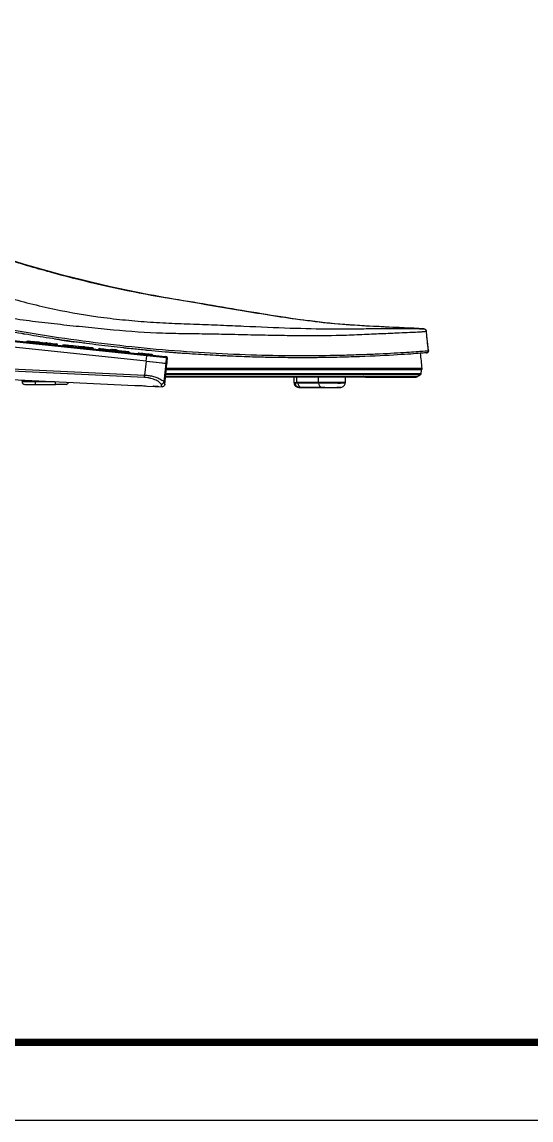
# Model space of a CAD drawing. Header units: millimetres. Extents: x 28 to 2974, y 8 to 3716.
# Drawn here: x 514 to 896, y 8 to 833 of the extents above; entities that cross this region are included whole.
import ezdxf

# ---------------------------------------------------------------- set-up
doc = ezdxf.new("R2010")
doc.units = ezdxf.units.MM
doc.layers.add('1LINE', color=7, linetype='CONTINUOUS')

msp = doc.modelspace()

# ---------------------------------------------------------------- linework, layer by layer
at = {"layer": '1LINE', "linetype": 'Continuous'}
for p, q in [((607.93, 582.03), (386.08, 605.35)), ((386.16, 606.33), (608.03, 583)), ((607.48, 578.04), (384.17, 601.51)), ((522.83, 592.42), (522.79, 591.96)), ((523.62, 591.88), (523.67, 592.42)), ((523.74, 592.97), (523.72, 592.77)), ((524.08, 592.29), (524.03, 591.83)), ((524.85, 592.85), (524.83, 592.65)), ((524.86, 591.75), (524.92, 592.29)), ((525.08, 592.87), (525.04, 592.47)), ((526.16, 592.47), (526.2, 592.87)), ((526.21, 592.74), (526.18, 592.51)), ((526.52, 592.71), (526.52, 592.67)), ((526.58, 592.03), (526.53, 591.57)), ((527.33, 592.64), (527.3, 592.39)), ((527.36, 591.48), (527.42, 592.03)), ((527.63, 592.56), (527.65, 592.71)), ((527.83, 591.89), (527.78, 591.44)), ((528.12, 592.55), (528.11, 592.51)), ((528.61, 591.35), (528.67, 591.89)), ((529.56, 592.36), (529.53, 592.16)), ((530.33, 591.63), (530.28, 591.18)), ((531.11, 591.09), (531.17, 591.63)), ((531.5, 592.19), (531.49, 592.15)), ((531.58, 591.5), (531.53, 591.05)), ((531.79, 592.12), (531.77, 591.92)), ((532.36, 590.96), (532.42, 591.5)), ((532.89, 591.77), (532.92, 592)), ((532.94, 592.04), (532.9, 591.64)), ((534.05, 591.88), (534.03, 591.68)), ((534.08, 591.24), (534.03, 590.78)), ((534.28, 591.9), (534.24, 591.5)), ((534.83, 591.8), (534.81, 591.6)), ((534.86, 590.7), (534.92, 591.24)), ((535.39, 591.74), (535.37, 591.54)), ((548.83, 590.36), (548.8, 590.08)), ((549.06, 590.31), (549.04, 590.11)), ((550.16, 590.19), (550.14, 589.99)), ((550.4, 590.17), (550.38, 589.97)), ((550.69, 589.49), (550.64, 589.04)), ((551.22, 590.11), (551.19, 589.82)), ((551.48, 590.05), (551.46, 589.85)), ((551.48, 588.95), (551.54, 589.49)), ((551.95, 589.36), (551.9, 588.9)), ((552.11, 589.99), (552.09, 589.79)), ((552.74, 589.92), (552.72, 589.72)), ((552.74, 588.82), (552.8, 589.36)), ((553, 589.89), (552.98, 589.69)), ((553.88, 589.85), (553.85, 589.6)), ((554.41, 589.1), (554.36, 588.65)), ((555.2, 588.56), (555.26, 589.1)), ((555.86, 589.59), (555.84, 589.39)), ((556.42, 589.53), (556.4, 589.33)), ((556.98, 589.47), (556.96, 589.27)), ((557.97, 589.37), (557.95, 589.17)), ((558.13, 588.71), (558.09, 588.25)), ((558.93, 588.17), (558.99, 588.71)), ((558.96, 589.26), (558.94, 589.07)), ((559.4, 588.58), (559.35, 588.12)), ((559.83, 589.2), (559.8, 588.92)), ((560.09, 589.15), (560.07, 588.95)), ((560.19, 588.03), (560.25, 588.58)), ((560.72, 589.08), (560.7, 588.88)), ((561.35, 589.01), (561.33, 588.81)), ((561.61, 588.99), (561.59, 588.79)), ((561.86, 588.32), (561.81, 587.86)), ((562.44, 588.93), (562.41, 588.65)), ((562.67, 588.87), (562.65, 588.68)), ((562.65, 587.77), (562.71, 588.32)), ((563.22, 588.82), (563.2, 588.62)), ((563.77, 588.76), (563.75, 588.56)), ((564.01, 588.73), (563.98, 588.54)), ((577.02, 586.72), (576.97, 586.27)), ((577.81, 586.18), (577.87, 586.72)), ((578.28, 586.59), (578.23, 586.14)), ((579.08, 586.05), (579.13, 586.59)), ((580.5, 587), (580.48, 586.8)), ((580.74, 586.33), (580.7, 585.88)), ((581.41, 586.91), (581.38, 586.71)), ((581.54, 585.79), (581.6, 586.33)), ((584.47, 585.94), (584.42, 585.49)), ((585.12, 586.51), (585.1, 586.32)), ((585.27, 585.4), (585.32, 585.94)), ((585.74, 585.81), (585.69, 585.35)), ((586.03, 586.42), (586.01, 586.22)), ((586.04, 586.42), (586.02, 586.22)), ((586.04, 586.42), (586.05, 586.58)), ((586.53, 585.26), (586.59, 585.81)), ((588.2, 585.55), (588.15, 585.09)), ((589, 585.01), (589.05, 585.55)), ((608.59, 586.16), (608.58, 586.16)), ((601.28, 583.71), (601.33, 584.11)), ((601.33, 584.11), (601.29, 583.71)), ((601.38, 584.1), (601.34, 583.71)), ((601.52, 584.14), (601.47, 583.69)), ((601.53, 584.14), (601.48, 583.69)), ((601.52, 584.09), (601.48, 583.69)), ((601.52, 584.09), (601.48, 583.69)), ((601.53, 584.15), (601.49, 583.69)), ((601.53, 584.14), (601.52, 584.09)), ((601.53, 584.15), (601.53, 584.14)), ((601.53, 584.14), (601.53, 584.14)), ((601.53, 584.14), (601.53, 584.09)), ((601.56, 584.14), (601.55, 584.08)), ((601.56, 584.15), (601.56, 584.14)), ((601.61, 584.08), (601.57, 583.68)), ((601.67, 584.07), (601.67, 584.07)), ((601.77, 584.06), (601.73, 583.67)), ((601.74, 584.06), (601.74, 584.06)), ((601.91, 584.05), (601.87, 583.65)), ((602.27, 584.01), (602.23, 583.61)), ((602.24, 584.01), (602.24, 584.01)), ((602.27, 584.01), (602.27, 584.01)), ((602.34, 583.6), (602.39, 584.06)), ((602.39, 584), (602.39, 584)), ((602.61, 583.97), (602.56, 583.58)), ((602.61, 583.97), (602.61, 583.97)), ((602.67, 583.97), (602.62, 583.57)), ((602.67, 583.97), (602.63, 583.57)), ((602.67, 583.97), (602.67, 583.97)), ((602.7, 583.56), (602.75, 584.02)), ((603.21, 583.91), (603.17, 583.51)), ((603.23, 583.91), (603.21, 583.91)), ((603.22, 583.91), (603.21, 583.91)), ((603.26, 583.9), (603.22, 583.51)), ((603.27, 583.99), (603.26, 583.9)), ((603.84, 583.84), (603.8, 583.45)), ((604.23, 583.8), (604.19, 583.41)), ((604.73, 583.75), (604.69, 583.36)), ((604.76, 583.75), (604.78, 583.91)), ((605.12, 583.71), (605.08, 583.31)), ((605.37, 583.68), (605.38, 583.8)), ((605.65, 583.25), (605.69, 583.65)), ((605.69, 583.65), (605.65, 583.25)), ((606.01, 583.62), (605.97, 583.22)), ((606.23, 583.67), (606.22, 583.59)), ((607.48, 578.04), (606.38, 567.64)), ((607.23, 583.49), (607.24, 583.67)), ((607.51, 578.03), (607.47, 578.04)), ((607.51, 578.03), (607.93, 582.03)), ((607.51, 578.03), (622.3, 576.48)), ((607.64, 583.05), (607.68, 583.44)), ((607.9, 583.42), (607.86, 583.02)), ((608.03, 583), (607.93, 582.03)), ((622.65, 580.48), (607.93, 582.03)), ((608.03, 583), (621.77, 581.56)), ((611.78, 583.01), (611.74, 582.61)), ((612.38, 582.95), (612.34, 582.55)), ((612.48, 582.54), (612.52, 582.93)), ((621.52, 581.59), (621.53, 581.75)), ((622.65, 580.48), (622.3, 576.48)), ((626.67, 584.57), (626.67, 584.57)), ((662.01, 582.25), (662.01, 582.25)), ((695.7, 581), (695.7, 581)), ((727.72, 580.66), (727.71, 580.66)), ((606.3, 565.86), (478.06, 571.91)), ((478.15, 573.69), (606.38, 567.64)), ((622.3, 576.48), (620.83, 562.48)), ((621.49, 560.66), (623.14, 576.39)), ((813.77, 571.78), (813.96, 571.78)), ((475.22, 565.68), (599.08, 559.83)), ((514.34, 563.17), (524.34, 563.17)), ((514.34, 563.17), (514.34, 562.67)), ((524.34, 562.67), (514.34, 562.67)), ((516.34, 560.67), (524.34, 560.67)), ((524.34, 563.36), (524.34, 563.17)), ((524.34, 563.17), (528.3, 563.17)), ((524.34, 562.67), (524.34, 563.17)), ((524.34, 560.67), (524.34, 562.67)), ((538.9, 562.67), (524.34, 562.67)), ((524.34, 560.67), (539.34, 560.67)), ((539.34, 560.67), (539.34, 562.67)), ((547.34, 560.67), (539.34, 560.67)), ((606.3, 565.86), (606.38, 567.64)), ((718.35, 566.17), (718.35, 562.11)), ((718.35, 562.11), (720.62, 562.11)), ((718.65, 561.81), (718.65, 561.6)), ((720.86, 561.81), (718.65, 561.81)), ((719.41, 561.81), (719.41, 561.61)), ((720.62, 562.11), (720.62, 566.17)), ((736.87, 562.11), (720.62, 562.11)), ((720.86, 561.81), (737.11, 561.81)), ((721.4, 561.81), (721.4, 561.69)), ((736.88, 561.69), (721.4, 561.69)), ((736.87, 562.11), (736.87, 566.17)), ((757.19, 562.11), (736.87, 562.11)), ((736.88, 561.81), (736.88, 561.69)), ((736.88, 561.81), (756.89, 561.81)), ((756.89, 561.81), (737.11, 561.81)), ((756.89, 561.61), (756.89, 561.81)), ((756.89, 561.6), (756.89, 561.61)), ((757.19, 562.11), (757.19, 566.17)), ((772.12, 566.17), (809.87, 566.17)), ((608.36, 559.4), (619.53, 558.87)), ((613.01, 559.53), (616.53, 559.37)), ((613.01, 559.53), (616.52, 559.37)), ((613.3, 559.52), (613.29, 559.45)), ((616.19, 559.35), (616.2, 559.38)), ((723.86, 558.49), (739.34, 558.49)), ((725.95, 558.25), (750.38, 558.25)), ((750.38, 558.25), (750.58, 558.25))]:
    msp.add_line(p, q, dxfattribs=at)
at = {"layer": '1LINE', "color": 4}
msp.add_lwpolyline([(32.17, 8.44), (2363.47, 8.44), (2363.47, 1657), (32.17, 1657)], close=True, dxfattribs=at)
at = {"layer": '1LINE', "color": 4, "const_width": 5.55}
msp.add_lwpolyline([(123.76, 66.72), (2271.88, 66.72), (2271.88, 1598.72), (123.76, 1598.72)], close=True, dxfattribs=at)
at = {"layer": '1LINE', "linetype": 'Continuous', "extrusion": (0, 0, -1)}
for centre, radius, start, end in [((-518.74, 592.39), 0.9, 6.01835, 96.00036), ((-545.59, 589.56), 0.9, 6.01835, 96.00036), ((-593.86, 584.49), 0.9, 96.00036, 186.01835), ((-619.5, 560.87), 2, 186, 229.35), ((-619.5, 560.87), 2, 248.67982, 272.7), ((-619.5, 560.87), 2, 229.35, 248.67982)]:
    msp.add_arc(centre, radius, start, end, dxfattribs=at)
at = {"layer": '1LINE', "linetype": 'Continuous'}
for centre, radius, start, end in [((511.34, 563.17), 3, 0, 12.74483), ((516.34, 562.67), 2, 180, 270), ((547.34, 562.67), 2, 270, 345.82781), ((718.65, 562.11), 0.3, 180, 270), ((756.89, 562.11), 0.3, 270, 0)]:
    msp.add_arc(centre, radius, start, end, dxfattribs=at)
for centre, major_axis, ratio, start_param, end_param in [((540.16, 590.13), (0, 0.9), 1, 4.608252, 6.17845), ((567.01, 587.31), (0, 0.9), 1, 4.608252, 6.17845), ((572.44, 586.74), (0, 0.9), 1, 6.178466, 7.749846), ((621.66, 580.57), (0.105, 0.995), 0.993034, 4.729842, 6.283185), ((618.85, 562.69), (-1.89, -0.66), 0.963242, 1.20173, 2.687559), ((720.86, 562.11), (0, 0.3), 0.798636, 1.570796, 3.141593), ((724.02, 561.69), (0, 3.2), 0.819152, 1.570796, 3.079985), ((737.11, 562.11), (0, -0.3), 0.798636, 4.712389, 6.283185), ((739.51, 561.69), (0, -3.2), 0.819152, 4.712389, 6.221577)]:
    msp.add_ellipse(centre, major_axis=major_axis, ratio=ratio, start_param=start_param, end_param=end_param, dxfattribs=at)
for points, knots in [([(813.65, 602.49), (807.64, 602.74), (793.87, 603.37), (772.32, 604.42), (749, 605.91), (725.77, 608.64), (702.6, 612.04), (675.07, 616.63), (643.12, 622.07), (606.68, 627.99), (570.85, 635.7), (535.6, 644.62), (500.99, 654.84), (466.76, 666.36), (432.97, 679.18), (399.68, 693.27), (367.83, 708.13), (347.29, 718.64), (337.56, 723.83)], [0, 0, 0, 0, 0.036385, 0.083486, 0.130631, 0.177839, 0.225103, 0.272413, 0.346831, 0.421327, 0.495924, 0.568671, 0.641492, 0.714374, 0.787302, 0.860262, 0.933234, 1, 1, 1, 1]), ([(338.16, 705.08), (340.09, 703.81), (344.44, 700.95), (353.76, 694.94), (371.16, 684.03), (396.75, 669.26), (428.82, 653.19), (462.35, 639.09), (497.49, 627.24), (533.78, 617.69), (564.91, 612.06), (589.79, 609.14), (608.38, 607.53), (626.92, 606.45), (645.31, 605.93), (663.4, 605.18), (687.21, 604.12), (715.59, 602.87), (741.86, 602.28), (758.53, 602.28), (767.64, 602.43), (776.48, 602.57), (786.65, 602.65), (796.86, 602.66), (803.61, 602.62), (807.99, 602.57), (811.05, 602.52), (812.77, 602.49), (813.61, 602.47), (813.69, 602.47)], [0, 0, 0, 0, 0.013025, 0.029337, 0.06247, 0.128322, 0.192927, 0.257386, 0.322453, 0.388052, 0.45328, 0.485694, 0.518103, 0.550662, 0.58345, 0.616382, 0.648722, 0.715281, 0.77949, 0.812124, 0.828431, 0.844811, 0.877609, 0.91008, 0.942717, 0.959253, 0.975707, 0.99761, 1, 1, 1, 1]), ([(815.98, 602.42), (806.07, 602.86), (796.17, 603.33), (776.36, 604.34), (766.46, 604.79), (736.85, 607.14), (717.24, 609.91), (678.12, 616.23), (658.62, 619.78), (619.45, 626.05), (600, 629.68), (542.17, 642.56), (504.27, 653.57), (457.11, 670.51), (447.25, 674.24), (437.44, 678.13)], [0, 0, 0, 0, 0.076555, 0.076555, 0.15311, 0.15311, 0.306221, 0.306221, 0.459331, 0.459331, 0.612441, 0.612441, 0.918662, 0.918662, 1, 1, 1, 1]), ([(817.88, 600.63), (817.81, 600.56), (817.68, 600.42), (816.55, 600.22), (814.6, 600.02), (811.2, 599.79), (805.54, 599.5), (796.84, 599.13), (786.8, 598.71), (776.88, 598.28), (767.09, 597.78), (750.05, 597.17), (729.06, 597.03), (707.47, 597.29), (690.18, 597.63), (673.04, 598.02), (658.48, 598.33), (647.26, 598.52), (638.46, 598.62), (629.32, 598.74), (610.98, 599.27), (592.18, 600.44), (573.61, 602.34), (561.18, 603.59), (545.56, 605.21), (526.79, 607.36), (507.4, 609.85), (488.71, 612.59), (463.81, 616.65), (433.33, 622.68), (402.57, 630.92), (378.14, 638.9), (359.76, 645.54), (344.55, 651.4), (333.09, 656.03), (327.76, 658.27), (325.38, 659.27)], [0, 0, 0, 0, 0.018946, 0.036614, 0.053001, 0.078065, 0.106249, 0.136388, 0.176904, 0.194704, 0.212376, 0.247738, 0.30991, 0.340983, 0.371843, 0.405858, 0.433404, 0.448643, 0.464291, 0.478876, 0.49559, 0.55773, 0.57326, 0.588809, 0.62002, 0.651428, 0.682817, 0.717371, 0.745505, 0.808517, 0.872207, 0.904588, 0.937476, 0.970643, 0.986922, 1, 1, 1, 1]), ([(335.53, 645.32), (358.71, 637.67), (382.17, 630.64), (429.71, 617.92), (453.74, 612.24), (490.05, 604.8), (502.19, 602.49), (526.51, 598.27), (538.7, 596.36), (563.14, 592.92), (575.38, 591.36), (599.91, 588.61), (612.14, 587.43), (648.45, 584.45), (672.17, 583.24), (705.58, 582.41), (716.39, 582.3), (737.27, 582.32), (747.19, 582.47), (761.16, 582.84), (765.67, 582.99), (774.38, 583.31), (778.6, 583.49), (790.57, 584.06), (797.44, 584.47), (808.39, 585.18), (812.55, 585.48), (818.05, 585.9), (819.45, 586.01), (819.44, 586.01)], [0, 0, 0, 0, 0.125, 0.125, 0.25, 0.25, 0.3125, 0.3125, 0.375, 0.375, 0.4375, 0.4375, 0.5, 0.5, 0.625, 0.625, 0.6875, 0.6875, 0.75, 0.75, 0.78125, 0.78125, 0.8125, 0.8125, 0.875, 0.875, 0.9375, 0.9375, 1, 1, 1, 1]), ([(516.25, 598.4), (516.25, 598.4), (516.25, 598.4), (516.25, 598.4), (516.25, 598.4), (516.24, 598.4), (516.24, 598.4), (516.18, 598.41), (516.13, 598.42), (515.87, 598.47), (515.65, 598.5), (515.02, 598.61), (514.6, 598.68), (507.41, 599.93), (500.65, 601.15), (490.53, 603.08), (487.16, 603.73), (482.95, 604.57), (482.11, 604.74), (481.06, 604.95), (480.85, 604.99), (480.59, 605.05), (480.53, 605.06), (480.47, 605.07), (480.46, 605.07), (480.44, 605.07), (480.44, 605.08), (480.43, 605.08), (480.43, 605.08), (480.43, 605.08)], [0, 0, 0, 0, 0.000002, 0.000002, 0.000086, 0.000086, 0.000362, 0.000362, 0.004779, 0.004779, 0.022448, 0.022448, 0.057785, 0.057785, 0.623218, 0.623218, 0.905902, 0.905902, 0.97657, 0.97657, 0.994237, 0.994237, 0.998654, 0.998654, 0.999758, 0.999758, 0.999998, 0.999998, 1, 1, 1, 1]), ([(813.69, 602.47), (814.34, 602.46), (815.46, 602.44), (815.8, 602.42), (815.98, 602.42)], [0, 0, 0, 0, 0.469858, 1, 1, 1, 1]), ([(815.98, 602.42), (816.06, 602.42), (816.13, 602.41), (816.43, 602.36), (816.65, 602.29), (816.97, 602.11), (817.08, 602.03), (817.35, 601.8), (817.49, 601.64), (817.72, 601.26), (817.8, 601.05), (817.86, 600.76), (817.87, 600.7), (817.88, 600.63)], [0, 0, 0, 0, 0.081319, 0.081319, 0.319161, 0.319161, 0.465183, 0.465183, 0.692925, 0.692925, 0.930768, 0.930768, 1, 1, 1, 1]), ([(553.44, 592.64), (547.23, 593.5), (541.02, 594.41), (531.72, 595.85), (528.63, 596.34), (522.44, 597.35), (519.34, 597.87), (516.25, 598.4)], [0, 0, 0, 0, 0.5, 0.5, 0.75, 0.75, 1, 1, 1, 1]), ([(819.44, 586.01), (819.42, 586.18), (819.4, 586.35), (818.92, 590.88), (818.46, 595.23), (817.99, 599.58)], [0, 0, 0, 0, 0.03771, 0.03771, 1, 1, 1, 1]), ([(518.83, 593.28), (518.83, 593.28), (518.83, 593.28), (518.83, 593.28), (519.99, 593.16), (523.94, 592.74), (526.71, 592.45), (532.37, 591.86), (535.14, 591.57), (539.09, 591.15), (540.25, 591.03), (540.25, 591.03)], [0, 0, 0, 0, 0.000079, 0.000079, 0.25006, 0.25006, 0.50004, 0.50004, 0.75002, 0.75002, 1, 1, 1, 1]), ([(523.66, 592.27), (523.66, 592.27), (523.47, 592.29), (523.01, 592.34), (522.83, 592.36), (522.83, 592.36)], [0, 0, 0, 0, 0.499857, 0.499857, 1, 1, 1, 1]), ([(524.9, 592.14), (524.9, 592.14), (524.72, 592.16), (524.26, 592.21), (524.07, 592.23), (524.07, 592.23)], [0, 0, 0, 0, 0.499857, 0.499857, 1, 1, 1, 1]), ([(527.41, 591.88), (527.41, 591.88), (527.22, 591.9), (526.76, 591.95), (526.57, 591.97), (526.57, 591.97)], [0, 0, 0, 0, 0.499879, 0.499879, 1, 1, 1, 1]), ([(528.65, 591.75), (528.65, 591.75), (528.47, 591.77), (528.01, 591.81), (527.82, 591.83), (527.82, 591.83)], [0, 0, 0, 0, 0.499689, 0.499689, 1, 1, 1, 1]), ([(531.15, 591.48), (531.15, 591.48), (530.97, 591.5), (530.51, 591.55), (530.32, 591.57), (530.32, 591.57)], [0, 0, 0, 0, 0.499689, 0.499689, 1, 1, 1, 1]), ([(532.4, 591.35), (532.4, 591.35), (532.4, 591.35), (532.4, 591.35), (532.21, 591.37), (531.75, 591.42), (531.57, 591.44), (531.57, 591.44)], [0, 0, 0, 0, 0.000243, 0.000243, 0.500122, 0.500122, 1, 1, 1, 1]), ([(534.9, 591.09), (534.9, 591.09), (534.71, 591.11), (534.26, 591.16), (534.07, 591.18), (534.07, 591.18)], [0, 0, 0, 0, 0.499787, 0.499787, 1, 1, 1, 1]), ([(545.68, 590.46), (545.68, 590.46), (545.68, 590.46), (545.68, 590.46), (546.84, 590.34), (550.8, 589.92), (553.57, 589.63), (559.22, 589.04), (561.99, 588.75), (565.94, 588.33), (567.11, 588.21), (567.11, 588.21)], [0, 0, 0, 0, 0.000081, 0.000081, 0.25006, 0.25006, 0.50004, 0.50004, 0.75002, 0.75002, 1, 1, 1, 1]), ([(551.52, 589.34), (551.52, 589.34), (551.33, 589.36), (550.87, 589.41), (550.68, 589.43), (550.68, 589.43)], [0, 0, 0, 0, 0.499755, 0.499755, 1, 1, 1, 1]), ([(552.79, 589.21), (552.79, 589.21), (552.79, 589.21), (552.79, 589.21), (552.6, 589.23), (552.13, 589.28), (551.94, 589.3), (551.94, 589.3)], [0, 0, 0, 0, 0.000676, 0.000676, 0.500338, 0.500338, 1, 1, 1, 1]), ([(553.45, 592.64), (553.45, 592.64), (553.45, 592.64), (553.45, 592.64), (553.45, 592.64), (553.45, 592.64), (553.44, 592.64), (553.44, 592.64), (553.44, 592.64), (553.44, 592.64)], [0, 0, 0, 0, 0.017097, 0.017097, 0.039859, 0.039859, 0.982902, 0.982902, 1, 1, 1, 1]), ([(590.49, 588.01), (584.32, 588.69), (578.15, 589.41), (568.89, 590.57), (565.8, 590.97), (561.17, 591.58), (559.62, 591.79), (556.54, 592.21), (554.99, 592.42), (553.45, 592.64)], [0, 0, 0, 0, 0.5, 0.5, 0.75, 0.75, 0.875, 0.875, 1, 1, 1, 1]), ([(555.25, 588.95), (555.25, 588.95), (555.25, 588.95), (555.25, 588.95), (555.06, 588.97), (554.59, 589.02), (554.4, 589.04), (554.4, 589.04)], [0, 0, 0, 0, 0.000572, 0.000572, 0.500286, 0.500286, 1, 1, 1, 1]), ([(558.97, 588.56), (558.97, 588.56), (558.97, 588.56), (558.97, 588.56), (558.78, 588.58), (558.32, 588.63), (558.13, 588.65), (558.13, 588.65)], [0, 0, 0, 0, 0.000572, 0.000572, 0.500286, 0.500286, 1, 1, 1, 1]), ([(560.23, 588.43), (560.23, 588.43), (560.23, 588.43), (560.23, 588.43), (560.04, 588.45), (559.58, 588.5), (559.39, 588.52), (559.39, 588.52)], [0, 0, 0, 0, 0.000572, 0.000572, 0.500286, 0.500286, 1, 1, 1, 1]), ([(562.69, 588.17), (562.69, 588.17), (562.5, 588.19), (562.04, 588.24), (561.85, 588.26), (561.85, 588.26)], [0, 0, 0, 0, 0.499754, 0.499754, 1, 1, 1, 1]), ([(572.53, 587.64), (572.53, 587.64), (573.67, 587.52), (577.68, 587.1), (580.45, 586.8), (586.04, 586.22), (588.84, 585.92), (592.79, 585.51), (593.96, 585.39), (593.96, 585.39)], [0, 0, 0, 0, 0.250025, 0.250025, 0.500049, 0.500049, 0.750074, 0.750074, 1, 1, 1, 1]), ([(577.85, 586.58), (577.85, 586.58), (577.66, 586.59), (577.2, 586.64), (577.01, 586.66), (577.01, 586.66)], [0, 0, 0, 0, 0.499674, 0.499674, 1, 1, 1, 1]), ([(579.12, 586.44), (579.12, 586.44), (578.93, 586.46), (578.46, 586.51), (578.27, 586.53), (578.27, 586.53)], [0, 0, 0, 0, 0.499798, 0.499798, 1, 1, 1, 1]), ([(581.58, 586.18), (581.58, 586.18), (581.39, 586.2), (580.93, 586.25), (580.74, 586.27), (580.74, 586.27)], [0, 0, 0, 0, 0.499769, 0.499769, 1, 1, 1, 1]), ([(585.31, 585.79), (585.31, 585.79), (585.12, 585.81), (584.66, 585.86), (584.47, 585.88), (584.47, 585.88)], [0, 0, 0, 0, 0.499769, 0.499769, 1, 1, 1, 1]), ([(586.57, 585.66), (586.57, 585.66), (586.38, 585.68), (585.92, 585.73), (585.73, 585.75), (585.73, 585.75)], [0, 0, 0, 0, 0.499854, 0.499854, 1, 1, 1, 1]), ([(589.04, 585.4), (589.04, 585.4), (588.85, 585.42), (588.38, 585.47), (588.19, 585.49), (588.19, 585.49)], [0, 0, 0, 0, 0.499769, 0.499769, 1, 1, 1, 1]), ([(608.58, 586.16), (608.58, 586.16), (608.58, 586.16), (608.53, 586.16), (608.48, 586.17), (608.22, 586.19), (608.01, 586.21), (607.37, 586.28), (606.95, 586.32), (605.68, 586.44), (604.84, 586.52), (600.61, 586.94), (597.22, 587.29), (592.98, 587.74), (592.13, 587.83), (591.07, 587.95), (590.86, 587.97), (590.6, 588), (590.54, 588.01), (590.49, 588.01), (590.49, 588.01), (590.49, 588.01)], [0, 0, 0, 0, 0.000003, 0.000003, 0.00869, 0.00869, 0.043776, 0.043776, 0.113949, 0.113949, 0.254295, 0.254295, 0.815797, 0.815797, 0.956148, 0.956148, 0.991235, 0.991235, 0.999997, 0.999997, 1, 1, 1, 1]), ([(590.49, 588.01), (590.49, 588.01), (590.49, 588.01), (590.49, 588.01), (590.49, 588.01), (590.49, 588.01), (590.49, 588.01), (590.49, 588.01), (590.49, 588.01), (590.49, 588.01)], [0, 0, 0, 0, 0.017038, 0.017038, 0.035817, 0.035817, 0.982962, 0.982962, 1, 1, 1, 1]), ([(626.67, 584.57), (626.67, 584.57), (626.67, 584.57), (626.66, 584.57), (626.65, 584.58), (626.61, 584.58), (626.58, 584.58), (626.45, 584.59), (626.35, 584.6), (626.03, 584.63), (625.82, 584.64), (625.19, 584.69), (624.78, 584.73), (623.52, 584.83), (622.68, 584.9), (618.49, 585.25), (615.12, 585.55), (610.91, 585.94), (610.06, 586.02), (609.01, 586.12), (608.8, 586.14), (608.59, 586.16), (608.59, 586.16), (608.59, 586.16)], [0, 0, 0, 0, 0.000003, 0.000003, 0.002128, 0.002128, 0.006486, 0.006486, 0.023915, 0.023915, 0.058774, 0.058774, 0.128492, 0.128492, 0.26793, 0.26793, 0.825815, 0.825815, 0.965255, 0.965255, 0.999997, 0.999997, 1, 1, 1, 1]), ([(818.08, 584.36), (818.16, 584.36), (818.24, 584.38), (818.35, 584.41), (818.39, 584.42), (818.59, 584.49), (818.74, 584.57), (819, 584.77), (819.12, 584.9), (819.3, 585.19), (819.37, 585.34), (819.45, 585.67), (819.46, 585.84), (819.44, 586.01)], [0, 0, 0, 0, 0.100375, 0.100375, 0.150756, 0.150756, 0.363067, 0.363067, 0.575378, 0.575378, 0.787689, 0.787689, 1, 1, 1, 1]), ([(819.44, 586.01), (819.46, 585.84), (819.45, 585.67), (819.37, 585.34), (819.3, 585.19), (819.12, 584.9), (819, 584.77), (818.74, 584.57), (818.59, 584.49), (818.39, 584.42), (818.35, 584.41), (818.24, 584.38), (818.16, 584.36), (818.08, 584.36)], [0, 0, 0, 0, 0.212311, 0.212311, 0.424622, 0.424622, 0.636933, 0.636933, 0.849244, 0.849244, 0.899625, 0.899625, 1, 1, 1, 1]), ([(818.49, 584.45), (818.51, 584.46), (818.53, 584.47), (818.71, 584.55), (818.85, 584.64), (819.09, 584.87), (819.2, 585.01), (819.35, 585.31), (819.41, 585.47), (819.45, 585.76), (819.45, 585.89), (819.44, 586.01)], [0, 0, 0, 0, 0.034336, 0.034336, 0.292655, 0.292655, 0.550973, 0.550973, 0.809292, 0.809292, 1, 1, 1, 1]), ([(601.38, 584.1), (601.38, 584.1), (601.34, 584.11), (601.34, 584.11), (601.34, 584.11), (601.33, 584.11), (601.33, 584.11)], [0, 0, 0, 0, 0.666667, 0.666667, 0.666667, 1, 1, 1, 1]), ([(602.23, 584.01), (602.23, 584.01), (602.23, 584.01), (602.23, 584.01), (602.25, 584.01), (602.27, 584.01)], [0, 0, 0, 0, 0.450683, 0.450683, 1, 1, 1, 1]), ([(607.68, 583.44), (607.68, 583.44), (607.68, 583.44), (607.68, 583.44), (607.64, 583.44), (607.6, 583.45), (607.6, 583.45), (606.09, 583.61), (606.08, 583.61), (606.08, 583.61), (606.08, 583.61)], [0, 0, 0, 0, 0.328839, 0.328839, 0.657679, 0.657679, 0.657679, 0.986518, 0.986518, 1, 1, 1, 1]), ([(607.48, 578.04), (611.09, 577.66), (614.68, 577.28), (620.09, 576.71), (621.87, 576.52), (622.3, 576.48)], [0, 0, 0, 0, 0.5, 0.5, 1, 1, 1, 1]), ([(623.49, 580.39), (623.51, 580.5), (623.47, 580.73), (623.33, 581.01), (623.16, 581.19), (623.07, 581.27), (623.02, 581.3), (623, 581.32), (622.98, 581.33), (622.97, 581.34), (622.94, 581.35), (622.9, 581.38), (622.88, 581.39), (622.87, 581.39)], [0, 0, 0, 0, 0.439917, 0.780689, 0.884103, 0.915805, 0.927458, 0.932681, 0.937791, 0.943062, 0.94876, 0.962263, 1, 1, 1, 1]), ([(662.01, 582.25), (656.21, 582.55), (650.37, 582.89), (641.53, 583.47), (638.57, 583.67), (634.12, 584), (632.63, 584.11), (630.4, 584.28), (629.66, 584.34), (628.54, 584.43), (628.17, 584.45), (627.42, 584.51), (627.05, 584.55), (626.67, 584.57)], [0, 0, 0, 0, 0.5, 0.5, 0.75, 0.75, 0.875, 0.875, 0.9375, 0.9375, 0.96875, 0.96875, 1, 1, 1, 1]), ([(695.7, 581), (690.22, 581.12), (684.67, 581.29), (676.25, 581.6), (673.42, 581.72), (669.16, 581.9), (667.74, 581.97), (665.59, 582.07), (664.88, 582.11), (663.45, 582.18), (662.72, 582.21), (662.01, 582.25)], [0, 0, 0, 0, 0.5, 0.5, 0.75, 0.75, 0.875, 0.875, 0.9375, 0.9375, 1, 1, 1, 1]), ([(727.71, 580.66), (722.58, 580.65), (717.34, 580.67), (709.33, 580.75), (706.64, 580.79), (702.56, 580.85), (701.2, 580.88), (699.14, 580.92), (698.45, 580.93), (697.08, 580.96), (696.41, 580.98), (695.7, 581)], [0, 0, 0, 0, 0.5, 0.5, 0.75, 0.75, 0.875, 0.875, 0.9375, 0.9375, 1, 1, 1, 1]), ([(818.06, 584.36), (818.07, 584.36), (817.54, 584.31), (815.41, 584.15), (813.81, 584.02), (807.51, 583.56), (801.42, 583.12), (784.99, 582.17), (774.72, 581.67), (758.07, 581.12), (752.28, 580.97), (743.29, 580.81), (740.24, 580.76), (735.6, 580.71), (734.04, 580.7), (731.68, 580.68), (730.89, 580.68), (729.7, 580.67), (729.31, 580.67), (728.51, 580.67), (728.13, 580.67), (727.72, 580.66)], [0, 0, 0, 0, 0.125, 0.125, 0.25, 0.25, 0.5, 0.5, 0.75, 0.75, 0.875, 0.875, 0.9375, 0.9375, 0.96875, 0.96875, 0.984375, 0.984375, 0.992188, 0.992188, 1, 1, 1, 1]), ([(622.65, 571.78), (626.92, 571.78), (634.27, 571.78), (645.06, 571.78), (665.04, 571.78), (681.52, 571.78), (694.2, 571.78), (694.2, 571.78), (694.2, 571.78), (694.21, 571.78), (694.21, 571.78), (694.22, 571.78), (694.23, 571.78), (694.27, 571.78), (694.33, 571.78), (694.46, 571.78), (694.72, 571.78), (695.24, 571.78), (696.28, 571.78), (698.36, 571.78), (702.48, 571.78), (710.63, 571.78), (726.56, 571.78), (739.65, 571.78), (747.98, 571.78), (747.98, 571.78), (747.98, 571.78), (747.98, 571.78), (747.98, 571.78), (747.99, 571.78), (748.01, 571.78), (748.04, 571.78), (748.11, 571.78), (748.24, 571.78), (748.51, 571.78), (749.04, 571.78), (750.1, 571.78), (752.22, 571.78), (756.41, 571.78), (764.6, 571.78), (775.59, 571.78), (787.24, 571.78), (796.85, 571.78), (804.4, 571.78), (808.06, 571.78), (809.54, 571.78), (809.54, 571.78), (809.54, 571.78), (809.54, 571.78), (809.54, 571.78), (809.54, 571.78), (809.55, 571.78), (809.56, 571.78), (809.58, 571.78), (809.62, 571.78), (809.7, 571.78), (809.85, 571.78), (810.16, 571.78), (810.74, 571.78), (811.79, 571.78), (813.16, 571.78), (813.89, 571.78), (813.95, 571.78), (813.96, 571.78)], [0.0095169, 0.0095169, 0.0095169, 0.0095169, 0.0545891, 0.0877239, 0.1252174, 0.2710264, 0.2710281, 0.2710298, 0.2710331, 0.2710398, 0.2710532, 0.2710799, 0.2711334, 0.2712404, 0.2714545, 0.2718825, 0.2727386, 0.2744507, 0.2778742, 0.2847193, 0.2984009, 0.3257262, 0.3802098, 0.4890112, 0.4890132, 0.4890151, 0.489019, 0.4890268, 0.4890423, 0.4890734, 0.4891356, 0.4892599, 0.4895085, 0.4900058, 0.4910006, 0.4929909, 0.496974, 0.5049501, 0.5209357, 0.5530024, 0.6172627, 0.6814904, 0.7449326, 0.8085503, 0.8725236, 0.8725256, 0.8725275, 0.8725314, 0.8725392, 0.8725547, 0.8725859, 0.8726482, 0.8727731, 0.8730234, 0.8735257, 0.8745317, 0.8765066, 0.8804875, 0.8884437, 0.9043395, 0.9361127, 0.9832021, 1, 1, 1, 1]), ([(622.78, 571.73), (623.65, 571.73), (624.52, 571.73), (628.67, 571.73), (631.92, 571.73), (638.4, 571.73), (641.63, 571.73), (651.26, 571.73), (657.62, 571.73), (670.21, 571.73), (676.45, 571.73), (688.81, 571.73), (694.92, 571.73), (702.48, 571.73), (703.99, 571.73), (706.99, 571.73), (708.48, 571.73), (712.94, 571.73), (715.87, 571.73), (721.69, 571.73), (724.56, 571.73), (730.26, 571.73), (733.08, 571.73), (741.44, 571.73), (746.88, 571.73), (754.8, 571.73), (757.39, 571.73), (761.22, 571.73), (762.48, 571.73), (764.98, 571.73), (766.21, 571.73), (772.29, 571.73), (776.86, 571.73), (783.2, 571.73), (785.23, 571.73), (788.12, 571.73), (789.07, 571.73), (790.9, 571.73), (791.79, 571.73), (793.53, 571.73), (794.37, 571.73), (795.6, 571.73), (796, 571.73), (796.8, 571.73), (797.19, 571.73), (799.11, 571.73), (800.53, 571.73), (803.16, 571.73), (804.37, 571.73), (806.57, 571.73), (807.57, 571.73), (809.35, 571.73), (810.14, 571.73), (811.15, 571.73), (811.46, 571.73), (811.89, 571.73), (812.02, 571.73), (812.28, 571.73), (812.4, 571.73), (812.97, 571.73), (813.32, 571.73), (813.77, 571.73), (813.89, 571.73), (813.89, 571.73)], [0, 0, 0, 0, 0.009436, 0.009436, 0.044813, 0.044813, 0.08019, 0.08019, 0.150945, 0.150945, 0.221699, 0.221699, 0.292454, 0.292454, 0.310143, 0.310143, 0.327831, 0.327831, 0.363209, 0.363209, 0.398586, 0.398586, 0.433963, 0.433963, 0.504718, 0.504718, 0.540095, 0.540095, 0.557784, 0.557784, 0.575472, 0.575472, 0.646227, 0.646227, 0.681604, 0.681604, 0.699293, 0.699293, 0.716982, 0.716982, 0.73467, 0.73467, 0.743515, 0.743515, 0.752359, 0.752359, 0.787736, 0.787736, 0.823113, 0.823113, 0.858491, 0.858491, 0.893868, 0.893868, 0.911557, 0.911557, 0.920401, 0.920401, 0.929245, 0.929245, 0.964623, 0.964623, 1, 1, 1, 1]), ([(814.75, 572.66), (814.72, 572.66), (814.4, 572.66), (812.99, 572.66), (811.93, 572.66), (809.07, 572.66), (807.24, 572.66), (802.88, 572.66), (800.37, 572.66), (794.69, 572.66), (791.51, 572.66), (784.4, 572.66), (780.47, 572.66), (767.96, 572.66), (758.58, 572.66), (738.97, 572.66), (728.69, 572.66), (707.42, 572.66), (696.36, 572.66), (664.88, 572.66), (644.15, 572.66), (622.79, 572.66)], [0, 0, 0, 0, 0.06439, 0.06439, 0.128781, 0.128781, 0.193171, 0.193171, 0.257561, 0.257561, 0.321951, 0.321951, 0.386342, 0.386342, 0.515122, 0.515122, 0.643903, 0.643903, 0.772683, 0.772683, 1, 1, 1, 1]), ([(813.96, 571.78), (814.05, 571.78), (814.14, 571.79), (814.31, 571.85), (814.39, 571.9), (814.53, 572.01), (814.59, 572.08), (814.69, 572.23), (814.72, 572.32), (814.76, 572.49), (814.76, 572.58), (814.75, 572.66)], [0, 0, 0, 0, 0.201879, 0.201879, 0.403757, 0.403757, 0.605637, 0.605637, 0.807519, 0.807519, 1, 1, 1, 1]), ([(814.23, 571.82), (814.23, 571.82), (814.23, 571.82), (814.31, 571.85), (814.39, 571.9), (814.53, 572.01), (814.59, 572.08), (814.69, 572.23), (814.72, 572.32), (814.76, 572.49), (814.76, 572.58), (814.75, 572.66)], [0, 0, 0, 0, 0.000045, 0.000045, 0.252976, 0.252976, 0.505908, 0.505908, 0.758843, 0.758843, 1, 1, 1, 1]), ([(618.76, 560.76), (618.7, 560.9), (618.57, 561.19), (618.16, 561.67), (617.5, 562.27), (616.48, 562.99), (614.98, 563.8), (613.17, 564.55), (611.06, 565.19), (608.74, 565.67), (607.11, 565.8), (606.3, 565.86)], [0, 0, 0, 0, 0.083723, 0.167091, 0.251096, 0.3767, 0.500483, 0.62568, 0.750005, 0.87667, 1, 1, 1, 1]), ([(606.38, 567.64), (606.93, 567.6), (608.05, 567.52), (609.74, 567.29), (611.44, 566.97), (613.13, 566.57), (614.77, 566.08), (616.37, 565.5), (618, 564.76), (619.49, 563.9), (620.48, 563.1), (620.73, 562.66), (620.83, 562.48)], [0, 0, 0, 0, 0.074382, 0.152089, 0.233348, 0.318324, 0.407157, 0.500032, 0.605702, 0.750093, 0.898342, 1, 1, 1, 1]), ([(619.4, 558.88), (619.39, 558.9), (619.38, 558.94), (619.25, 559.31), (619.06, 559.88), (618.86, 560.46), (618.76, 560.76)], [0, 0, 0, 0, 0.245835, 0.494348, 0.745688, 1, 1, 1, 1]), ([(620.83, 562.48), (620.93, 562.2), (621.13, 561.64), (621.33, 561.09), (621.46, 560.73), (621.48, 560.69), (621.49, 560.66)], [0, 0, 0, 0, 0.25099, 0.500708, 0.750071, 1, 1, 1, 1]), ([(809.87, 566.17), (809.87, 566.17), (808.1, 566.17), (801.1, 566.17), (795.92, 566.17), (782.36, 566.17), (773.84, 566.17), (754.81, 566.17), (744.35, 566.17), (711.45, 566.17), (687.62, 566.17), (650.11, 566.17), (637.33, 566.17), (623.59, 566.17), (622.84, 566.17), (622.08, 566.17)], [0, 0, 0, 0, 0.141681, 0.141681, 0.283361, 0.283361, 0.425042, 0.425042, 0.566722, 0.566722, 0.850083, 0.850083, 0.991764, 0.991764, 1, 1, 1, 1]), ([(622.13, 566.67), (623.04, 566.67), (623.94, 566.67), (637.92, 566.67), (650.79, 566.67), (688.58, 566.67), (712.58, 566.67), (745.69, 566.67), (756.22, 566.67), (775.35, 566.67), (783.91, 566.67), (797.52, 566.67), (802.73, 566.67), (809.75, 566.67), (811.53, 566.67), (811.53, 566.67)], [0, 0, 0, 0, 0.009763, 0.009763, 0.151225, 0.151225, 0.43415, 0.43415, 0.575613, 0.575613, 0.717075, 0.717075, 0.858538, 0.858538, 1, 1, 1, 1]), ([(813.39, 567.91), (813.39, 567.91), (812.94, 567.91), (811.17, 567.91), (809.83, 567.91), (804.55, 567.91), (799.33, 567.91), (785.62, 567.91), (777, 567.91), (757.81, 567.91), (747.18, 567.91), (713.84, 567.91), (689.66, 567.91), (651.57, 567.91), (638.59, 567.91), (624.36, 567.91), (623.31, 567.91), (622.26, 567.91)], [0, 0, 0, 0, 0.070625, 0.070625, 0.14125, 0.14125, 0.2825, 0.2825, 0.42375, 0.42375, 0.565, 0.565, 0.847501, 0.847501, 0.988751, 0.988751, 1, 1, 1, 1]), ([(622.35, 568.72), (623.42, 568.72), (624.48, 568.72), (638.75, 568.72), (651.76, 568.72), (689.92, 568.72), (714.14, 568.72), (747.54, 568.72), (758.18, 568.72), (777.41, 568.72), (786.04, 568.72), (799.76, 568.72), (804.99, 568.72), (810.27, 568.72), (811.61, 568.72), (813.39, 568.72), (813.84, 568.72), (813.84, 568.72)], [0, 0, 0, 0, 0.011389, 0.011389, 0.152619, 0.152619, 0.435079, 0.435079, 0.57631, 0.57631, 0.71754, 0.71754, 0.85877, 0.85877, 0.929385, 0.929385, 1, 1, 1, 1]), ([(718.65, 561.6), (718.65, 561.48), (718.66, 561.24), (718.75, 560.74), (718.98, 560.14), (719.44, 559.54), (720.37, 558.83), (721.48, 558.52), (722.4, 558.38), (722.58, 558.36)], [0, 0, 0, 0, 0.048123, 0.099999, 0.218309, 0.359339, 0.523445, 0.911415, 1, 1, 1, 1]), ([(719.41, 561.51), (719.1, 561.53), (718.87, 561.55), (718.68, 561.58), (718.65, 561.59), (718.65, 561.6)], [0, 0, 0, 0, 0.628703, 0.628703, 1, 1, 1, 1]), ([(719.41, 561.61), (719.41, 561.49), (719.42, 561.25), (719.51, 560.75), (719.74, 560.15), (720.21, 559.55), (721.16, 558.84), (722.97, 558.35), (724.82, 558.21), (725.95, 558.25)], [0, 0, 0, 0, 0.034182, 0.071184, 0.156345, 0.25912, 0.379543, 0.664736, 1, 1, 1, 1]), ([(756.89, 561.61), (756.89, 561.59), (756.84, 561.58), (756.48, 561.54), (755.94, 561.5), (754.4, 561.46), (753.39, 561.45), (751.04, 561.45), (749.69, 561.46), (746.88, 561.51), (745.42, 561.54), (741.13, 561.63), (738.56, 561.69), (736.88, 561.69)], [0, 0, 0, 0, 0.068954, 0.068954, 0.224129, 0.224129, 0.379303, 0.379303, 0.534477, 0.534477, 0.689651, 0.689651, 1, 1, 1, 1]), ([(750.38, 558.25), (751.08, 558.22), (752.47, 558.28), (754.54, 558.6), (756.04, 559.49), (756.76, 560.62), (756.89, 561.27), (756.89, 561.61)], [0, 0, 0, 0, 0.227917, 0.466471, 0.727239, 0.864113, 1, 1, 1, 1]), ([(750.58, 558.25), (751.27, 558.22), (752.61, 558.28), (754.62, 558.59), (756.08, 559.49), (756.77, 560.62), (756.89, 561.26), (756.89, 561.6)], [0, 0, 0, 0, 0.232314, 0.47254, 0.731322, 0.866789, 1, 1, 1, 1]), ([(772.12, 566.17), (771.79, 566.17), (771.45, 566.23), (770.9, 566.42), (770.68, 566.53), (770.48, 566.66)], [0, 0, 0, 0, 0.582911, 0.582911, 1, 1, 1, 1]), ([(810.72, 566.29), (810.68, 566.28), (810.64, 566.27), (810.37, 566.2), (810.12, 566.17), (809.87, 566.17)], [0, 0, 0, 0, 0.131479, 0.131479, 1, 1, 1, 1]), ([(813.39, 567.91), (813.16, 567.75), (812.93, 567.6), (812.31, 567.19), (811.92, 566.93), (811.53, 566.67)], [0, 0, 0, 0, 0.373211, 0.373211, 1, 1, 1, 1]), ([(813.39, 567.91), (813.14, 567.74), (812.88, 567.57), (812.26, 567.16), (811.9, 566.92), (811.53, 566.67)], [0, 0, 0, 0, 0.407925, 0.407925, 1, 1, 1, 1]), ([(813.84, 568.71), (813.83, 568.6), (813.81, 568.49), (813.73, 568.28), (813.67, 568.18), (813.54, 568.02), (813.47, 567.96), (813.39, 567.91)], [0, 0, 0, 0, 0.353654, 0.353654, 0.707309, 0.707309, 1, 1, 1, 1]), ([(813.84, 568.71), (813.83, 568.6), (813.81, 568.49), (813.73, 568.28), (813.67, 568.18), (813.54, 568.02), (813.47, 567.96), (813.39, 567.91)], [0, 0, 0, 0, 0.353654, 0.353654, 0.707309, 0.707309, 1, 1, 1, 1]), ([(599.02, 559.84), (599.02, 559.84), (599.52, 559.86), (601.25, 559.88), (602.46, 559.87), (604.94, 559.75), (606.16, 559.65), (607.86, 559.47), (608.36, 559.4), (608.36, 559.4)], [0, 0, 0, 0, 0.249984, 0.249984, 0.499989, 0.499989, 0.749995, 0.749995, 1, 1, 1, 1]), ([(612.98, 559.18), (612.98, 559.2), (612.98, 559.24), (613, 559.44), (613.01, 559.53)], [0, 0, 0, 0, 0.499741, 1, 1, 1, 1]), ([(613.29, 559.45), (613.28, 559.41), (613.25, 559.32), (613.17, 559.23), (613.07, 559.18), (613.01, 559.18), (612.98, 559.18)], [0, 0, 0, 0, 0.248639, 0.498618, 0.749191, 1, 1, 1, 1]), ([(616.48, 559.01), (616.45, 559.02), (616.38, 559.03), (616.29, 559.09), (616.21, 559.19), (616.2, 559.28), (616.19, 559.33)], [0, 0, 0, 0, 0.250958, 0.501587, 0.751531, 1, 1, 1, 1]), ([(616.52, 559.37), (616.51, 559.27), (616.48, 559.07), (616.48, 559.03), (616.48, 559.01)], [0, 0, 0, 0, 0.500259, 1, 1, 1, 1]), ([(725.95, 558.25), (725.95, 558.25), (725.94, 558.25), (725.08, 558.25), (724.34, 558.26), (723.2, 558.31), (722.81, 558.34), (722.22, 558.44), (722.67, 558.49), (723.86, 558.49)], [0, 0, 0, 0, 0.001186, 0.001186, 0.25089, 0.25089, 0.500593, 0.500593, 1, 1, 1, 1]), ([(739.34, 558.49), (740.53, 558.49), (742.37, 558.44), (745.46, 558.34), (746.51, 558.31), (748.54, 558.26), (749.52, 558.25), (750.37, 558.25), (750.38, 558.25), (750.38, 558.25)], [0, 0, 0, 0, 0.499735, 0.499735, 0.749602, 0.749602, 0.999469, 0.999469, 1, 1, 1, 1]), ([(752.28, 558.49), (753.53, 558.49), (754.05, 558.44), (753.57, 558.34), (753.21, 558.31), (752.13, 558.26), (751.42, 558.25), (750.58, 558.25), (750.58, 558.25), (750.57, 558.25)], [0, 0, 0, 0, 0.499407, 0.499407, 0.74911, 0.74911, 0.998814, 0.998814, 1, 1, 1, 1])]:
    msp.add_open_spline(points, degree=3, knots=knots, dxfattribs=at)
for points, degree in [([(538.77, 594.77), (543.5, 594.05), (548.25, 593.36), (552.99, 592.7)], 3), ([(817.93, 600.17), (817.87, 600.72)], 1), ([(819.45, 585.92), (818.69, 593.04), (817.93, 600.17)], 2), ([(819.45, 585.92), (818.69, 593.03), (817.93, 600.14)], 2), ([(526.3, 592.7), (526.3, 592.7), (526.62, 592.66), (527.02, 592.62)], 3), ([(532.09, 592.09), (532.49, 592.05), (532.82, 592.01), (532.82, 592.01)], 3), ([(552.99, 592.7), (553.15, 592.68), (553.3, 592.66), (553.45, 592.64)], 3), ([(560.09, 589.15), (560.26, 589.13), (560.49, 589.1), (560.72, 589.08)], 3), ([(585.12, 586.51), (583.89, 586.64), (582.64, 586.78), (581.41, 586.91)], 3), ([(819.44, 586.01), (819.44, 586.03), (819.43, 586.05), (819.43, 586.08)], 3), ([(601.53, 584.09), (601.54, 584.09), (601.56, 584.08), (601.61, 584.08)], 3), ([(602.61, 583.97), (602.25, 584.01), (601.9, 584.05), (601.55, 584.08)], 3), ([(601.61, 584.08), (601.66, 584.07), (601.71, 584.07), (601.77, 584.06)], 3), ([(601.8, 584.06), (601.83, 584.05), (601.87, 584.05), (601.91, 584.05)], 3), ([(601.91, 584.05), (602.08, 584.03), (602.2, 584.02), (602.27, 584.01)], 3), ([(602.04, 584.03), (602.06, 584.03), (602.08, 584.03), (602.1, 584.03)], 3), ([(602.67, 583.97), (602.65, 583.97), (602.63, 583.97), (602.61, 583.97)], 3), ([(603.84, 583.84), (603.65, 583.86), (603.45, 583.88), (603.26, 583.9)], 3), ([(604.23, 583.8), (604.1, 583.82), (603.97, 583.83), (603.84, 583.84)], 3), ([(604.73, 583.75), (604.57, 583.77), (604.4, 583.78), (604.23, 583.8)], 3), ([(605.12, 583.71), (604.99, 583.72), (604.86, 583.74), (604.73, 583.75)], 3), ([(605.69, 583.65), (605.5, 583.67), (605.31, 583.69), (605.12, 583.71)], 3), ([(606.67, 583.55), (606.49, 583.57), (606.23, 583.59), (605.91, 583.63)], 3), ([(607.6, 583.45), (607.65, 583.44), (607.68, 583.44), (607.68, 583.44)], 3), ([(611.78, 583.01), (608.32, 583.37), (607.9, 583.42), (607.9, 583.42)], 3), ([(609.58, 583.24), (609.55, 583.24), (608.89, 583.31), (608.58, 583.35)], 3), ([(612.38, 582.95), (612.22, 582.96), (611.9, 583), (611.23, 583.07)], 3), ([(621.77, 581.56), (622.44, 581.49), (622.7, 581.46), (622.56, 581.48)], 3), ([(623.49, 580.39), (623.49, 580.39), (623.21, 580.42), (622.65, 580.48)], 3), ([(623.14, 576.39), (623.49, 580.39)], 1), ([(814.76, 572.66), (814.35, 576.44), (813.95, 580.22), (813.55, 584.01)], 3), ([(814.76, 572.66), (814.35, 576.44), (813.95, 580.22), (813.55, 584.01)], 3), ([(818.06, 584.36), (818.07, 584.36), (818.07, 584.36), (818.08, 584.36)], 3), ([(813.85, 569.42), (813.84, 568.72)], 1), ([(813.85, 569.42), (813.84, 568.72)], 1), ([(813.89, 571.73), (813.85, 569.42)], 1), ([(813.89, 571.73), (813.85, 569.42)], 1), ([(721.4, 561.69), (720.09, 561.69), (719.41, 561.65), (719.41, 561.61)], 3), ([(809.87, 566.17), (810.15, 566.17), (810.44, 566.21), (810.72, 566.29)], 3), ([(811.53, 566.67), (811.27, 566.5), (810.99, 566.37), (810.7, 566.29)], 3), ([(616.19, 559.33), (616.19, 559.33), (616.19, 559.34), (616.19, 559.35)], 3)]:
    msp.add_open_spline(points, degree=degree, dxfattribs=at)

doc.saveas('drawing.dxf')
